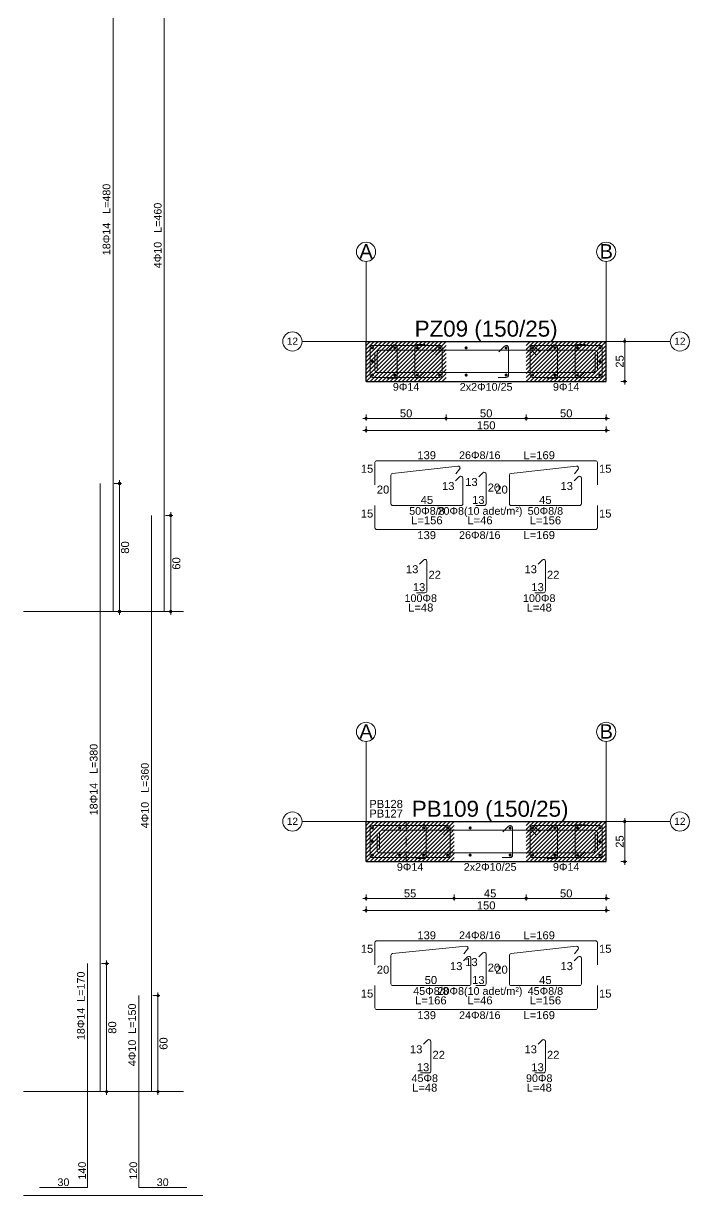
# Model space of a CAD drawing. Header units: millimetres. Extents: x 2232 to 85269, y -3593 to 5869.
# Drawn here: x 76985 to 77609, y -1389 to -290 of the extents above; entities that cross this region are included whole.
import ezdxf

# ---------------------------------------------------------------- set-up
doc = ezdxf.new("R2010")
doc.units = ezdxf.units.MM
doc.linetypes.add('CENTER2', pattern=[112.5, 75, -12.5, 12.5, -12.5])
doc.linetypes.add('HIDDEN4', pattern=[9.375, 6.25, -3.125])
for name, color, linetype in [('Donatı Topl. Uzun. Yazısı', 7, 'Continuous'), ('Donatı Uz. Yazısı', 7, 'Continuous'), ('Donatı Yazısı', 7, 'Continuous'), ('Donatı Çizgisi', 7, 'Continuous'), ('Panel', 7, 'Continuous'), ('Standart', 7, 'Continuous'), ('Ölçülendirme', 7, 'Continuous')]:
    doc.layers.add(name, color=color, linetype=linetype)
doc.styles.add('arial_1_18', font='arial.ttf', dxfattribs={"height": 0.2})

# ---------------------------------------------------------------- blocks, each defined once
blk = doc.blocks.new('IDE824Entity7257')
at = {"layer": 'Donatı Çizgisi', "linetype": 'Continuous', "lineweight": 5}
h = blk.add_hatch(color=5, dxfattribs=at)
edge = h.paths.add_edge_path(flags=0)
edge.add_arc((8746.13, 724), 1, 0, 360)
h = blk.add_hatch(color=5, dxfattribs=at)
edge = h.paths.add_edge_path(flags=0)
edge.add_arc((8760.13, 724), 1, 0, 360)
h = blk.add_hatch(color=5, dxfattribs=at)
edge = h.paths.add_edge_path(flags=0)
edge.add_arc((8774.13, 724), 1, 0, 360)
h = blk.add_hatch(color=5, dxfattribs=at)
edge = h.paths.add_edge_path(flags=0)
edge.add_arc((8788.13, 724), 1, 0, 360)
h = blk.add_hatch(color=5, dxfattribs=at)
edge = h.paths.add_edge_path(flags=0)
edge.add_arc((8804.63, 724), 1, 0, 360)
h = blk.add_hatch(color=5, dxfattribs=at)
edge = h.paths.add_edge_path(flags=0)
edge.add_arc((8829.63, 724), 1, 0, 360)
h = blk.add_hatch(color=5, dxfattribs=at)
edge = h.paths.add_edge_path(flags=0)
edge.add_arc((8846.13, 724), 1, 0, 360)
h = blk.add_hatch(color=5, dxfattribs=at)
edge = h.paths.add_edge_path(flags=0)
edge.add_arc((8860.13, 724), 1, 0, 360)
h = blk.add_hatch(color=5, dxfattribs=at)
edge = h.paths.add_edge_path(flags=0)
edge.add_arc((8874.13, 724), 1, 0, 360)
h = blk.add_hatch(color=5, dxfattribs=at)
edge = h.paths.add_edge_path(flags=0)
edge.add_arc((8888.13, 724), 1, 0, 360)
h = blk.add_hatch(color=5, dxfattribs=at)
edge = h.paths.add_edge_path(flags=0)
edge.add_arc((8746.13, 715.5), 1, 0, 360)
h = blk.add_hatch(color=5, dxfattribs=at)
edge = h.paths.add_edge_path(flags=0)
edge.add_arc((8888.13, 715.5), 1, 0, 360)
h = blk.add_hatch(color=5, dxfattribs=at)
edge = h.paths.add_edge_path(flags=0)
edge.add_arc((8746.13, 707), 1, 0, 360)
h = blk.add_hatch(color=5, dxfattribs=at)
edge = h.paths.add_edge_path(flags=0)
edge.add_arc((8760.13, 707), 1, 0, 360)
h = blk.add_hatch(color=5, dxfattribs=at)
edge = h.paths.add_edge_path(flags=0)
edge.add_arc((8774.13, 707), 1, 0, 360)
h = blk.add_hatch(color=5, dxfattribs=at)
edge = h.paths.add_edge_path(flags=0)
edge.add_arc((8788.13, 707), 1, 0, 360)
h = blk.add_hatch(color=5, dxfattribs=at)
edge = h.paths.add_edge_path(flags=0)
edge.add_arc((8804.63, 707), 1, 0, 360)
h = blk.add_hatch(color=5, dxfattribs=at)
edge = h.paths.add_edge_path(flags=0)
edge.add_arc((8829.63, 707), 1, 0, 360)
h = blk.add_hatch(color=5, dxfattribs=at)
edge = h.paths.add_edge_path(flags=0)
edge.add_arc((8846.13, 707), 1, 0, 360)
h = blk.add_hatch(color=5, dxfattribs=at)
edge = h.paths.add_edge_path(flags=0)
edge.add_arc((8860.13, 707), 1, 0, 360)
h = blk.add_hatch(color=5, dxfattribs=at)
edge = h.paths.add_edge_path(flags=0)
edge.add_arc((8874.13, 707), 1, 0, 360)
h = blk.add_hatch(color=5, dxfattribs=at)
edge = h.paths.add_edge_path(flags=0)
edge.add_arc((8888.13, 707), 1, 0, 360)
h = blk.add_hatch(color=5, dxfattribs=at)
edge = h.paths.add_edge_path(flags=0)
edge.add_arc((8746.13, 424), 1, 0, 360)
h = blk.add_hatch(color=5, dxfattribs=at)
edge = h.paths.add_edge_path(flags=0)
edge.add_arc((8763.13, 424), 1, 0, 360)
h = blk.add_hatch(color=5, dxfattribs=at)
edge = h.paths.add_edge_path(flags=0)
edge.add_arc((8778.13, 424), 1, 0, 360)
h = blk.add_hatch(color=5, dxfattribs=at)
edge = h.paths.add_edge_path(flags=0)
edge.add_arc((8793.13, 424), 1, 0, 360)
h = blk.add_hatch(color=5, dxfattribs=at)
edge = h.paths.add_edge_path(flags=0)
edge.add_arc((8807.13, 424), 1, 0, 360)
h = blk.add_hatch(color=5, dxfattribs=at)
edge = h.paths.add_edge_path(flags=0)
edge.add_arc((8832.13, 424), 1, 0, 360)
h = blk.add_hatch(color=5, dxfattribs=at)
edge = h.paths.add_edge_path(flags=0)
edge.add_arc((8846.13, 424), 1, 0, 360)
h = blk.add_hatch(color=5, dxfattribs=at)
edge = h.paths.add_edge_path(flags=0)
edge.add_arc((8860.13, 424), 1, 0, 360)
h = blk.add_hatch(color=5, dxfattribs=at)
edge = h.paths.add_edge_path(flags=0)
edge.add_arc((8874.13, 424), 1, 0, 360)
h = blk.add_hatch(color=5, dxfattribs=at)
edge = h.paths.add_edge_path(flags=0)
edge.add_arc((8888.13, 424), 1, 0, 360)
h = blk.add_hatch(color=5, dxfattribs=at)
edge = h.paths.add_edge_path(flags=0)
edge.add_arc((8746.13, 415.5), 1, 0, 360)
h = blk.add_hatch(color=5, dxfattribs=at)
edge = h.paths.add_edge_path(flags=0)
edge.add_arc((8888.13, 415.5), 1, 0, 360)
h = blk.add_hatch(color=5, dxfattribs=at)
edge = h.paths.add_edge_path(flags=0)
edge.add_arc((8746.13, 407), 1, 0, 360)
h = blk.add_hatch(color=5, dxfattribs=at)
edge = h.paths.add_edge_path(flags=0)
edge.add_arc((8763.13, 407), 1, 0, 360)
h = blk.add_hatch(color=5, dxfattribs=at)
edge = h.paths.add_edge_path(flags=0)
edge.add_arc((8778.13, 407), 1, 0, 360)
h = blk.add_hatch(color=5, dxfattribs=at)
edge = h.paths.add_edge_path(flags=0)
edge.add_arc((8793.13, 407), 1, 0, 360)
h = blk.add_hatch(color=5, dxfattribs=at)
edge = h.paths.add_edge_path(flags=0)
edge.add_arc((8807.13, 407), 1, 0, 360)
h = blk.add_hatch(color=5, dxfattribs=at)
edge = h.paths.add_edge_path(flags=0)
edge.add_arc((8832.13, 407), 1, 0, 360)
h = blk.add_hatch(color=5, dxfattribs=at)
edge = h.paths.add_edge_path(flags=0)
edge.add_arc((8846.13, 407), 1, 0, 360)
h = blk.add_hatch(color=5, dxfattribs=at)
edge = h.paths.add_edge_path(flags=0)
edge.add_arc((8860.13, 407), 1, 0, 360)
h = blk.add_hatch(color=5, dxfattribs=at)
edge = h.paths.add_edge_path(flags=0)
edge.add_arc((8874.13, 407), 1, 0, 360)
h = blk.add_hatch(color=5, dxfattribs=at)
edge = h.paths.add_edge_path(flags=0)
edge.add_arc((8888.13, 407), 1, 0, 360)
at = {"layer": 'Donatı Çizgisi', "color": 5, "linetype": 'Continuous', "lineweight": 5}
for points in [[(8584.13, 559.24), (8584.13, 1039.24)], [(8616.13, 559.24), (8616.13, 1019.24)], [(8576.13, 259.24), (8576.13, 639.24)], [(8608.13, 259.24), (8608.13, 619.24)], [(8568.13, 199.24), (8568.13, 339.24)], [(8600.13, 199.24), (8600.13, 319.24)], [(8538.13, 199.24), (8568.13, 199.24)], [(8600.13, 199.24), (8630.13, 199.24)]]:
    blk.add_lwpolyline(points, dxfattribs=at)
at = {"layer": 'Donatı Çizgisi', "color": 1, "linetype": 'Continuous', "lineweight": 5}
for points in [[(8746.13, 725.5), (8788.13, 725.5)], [(8755.54, 722.03), (8759.07, 725.56)], [(8774.13, 726), (8779.13, 726)], [(8846.13, 725.5), (8888.13, 725.5)], [(8855.54, 722.03), (8859.07, 725.56)], [(8874.13, 726), (8879.13, 726)], [(8744.63, 707), (8744.63, 724)], [(8747.63, 710), (8747.63, 720.4)], [(8749.13, 710.6), (8749.13, 721)], [(8750.63, 722.5), (8885.13, 722.5)], [(8761.63, 706.5), (8761.63, 724.5)], [(8772.63, 706.5), (8772.63, 724.5)], [(8783.54, 721.53), (8787.07, 725.06)], [(8785.66, 719.4), (8789.19, 722.94)], [(8789.63, 707), (8789.63, 724)], [(8825.04, 721.53), (8828.57, 725.06)], [(8831.13, 707), (8831.13, 724)], [(8844.63, 707), (8844.63, 724)], [(8845.07, 722.94), (8848.61, 719.4)], [(8850.73, 721.53), (8847.19, 725.06)], [(8861.63, 706.5), (8861.63, 724.5)], [(8872.63, 706.5), (8872.63, 724.5)], [(8885.13, 710), (8885.13, 720.4)], [(8886.63, 710.6), (8886.63, 721)], [(8889.63, 707), (8889.63, 724)], [(8746.13, 705.5), (8788.13, 705.5)], [(8749.13, 708.5), (8883.63, 708.5)], [(8755.13, 705), (8760.13, 705)], [(8775.19, 705.44), (8778.73, 708.97)], [(8824.63, 705.5), (8829.63, 705.5)], [(8846.13, 705.5), (8888.13, 705.5)], [(8855.13, 705), (8860.13, 705)], [(8875.19, 705.44), (8878.73, 708.97)], [(8747.63, 638.46), (8747.63, 652.26)], [(8748.83, 653.46), (8885.43, 653.46)], [(8886.63, 638.46), (8886.63, 652.26)], [(8758.7, 645.58), (8799.48, 650.11)], [(8798.3, 645.35), (8800.55, 648.17)], [(8812.54, 643.36), (8815.08, 645.91)], [(8817.13, 626.66), (8817.13, 645.06)], [(8832.7, 645.58), (8873.48, 650.11)], [(8872.3, 645.35), (8874.55, 648.17)], [(8757.63, 626.66), (8757.63, 644.39)], [(8798.04, 640.86), (8800.58, 643.41)], [(8802.63, 626.66), (8802.63, 642.56)], [(8831.63, 626.66), (8831.63, 644.39)], [(8872.04, 640.86), (8874.58, 643.41)], [(8876.63, 626.66), (8876.63, 642.56)], [(8747.63, 611.66), (8747.63, 625.46)], [(8758.83, 625.46), (8801.43, 625.46)], [(8810.63, 625.46), (8815.93, 625.46)], [(8832.83, 625.46), (8875.43, 625.46)], [(8886.63, 611.66), (8886.63, 625.46)], [(8748.83, 610.46), (8885.43, 610.46)], [(8775.54, 588.86), (8778.08, 591.41)], [(8780.13, 572.16), (8780.13, 590.56)], [(8849.54, 588.86), (8852.08, 591.41)], [(8854.13, 572.16), (8854.13, 590.56)], [(8773.63, 570.96), (8778.93, 570.96)], [(8847.63, 570.96), (8852.93, 570.96)], [(8746.13, 425.5), (8793.13, 425.5)], [(8773.54, 422.03), (8777.07, 425.56)], [(8788.54, 421.53), (8792.07, 425.06)], [(8827.54, 421.53), (8831.07, 425.06)], [(8846.13, 425.5), (8888.13, 425.5)], [(8850.73, 421.53), (8847.19, 425.06)], [(8855.54, 422.03), (8859.07, 425.56)], [(8874.13, 426), (8879.13, 426)], [(8744.63, 407), (8744.63, 424)], [(8749.13, 410), (8749.13, 420.4)], [(8750.63, 410.6), (8750.63, 421)], [(8752.13, 422.5), (8885.13, 422.5)], [(8779.63, 406.5), (8779.63, 424.5)], [(8790.66, 419.4), (8794.19, 422.94)], [(8794.63, 407), (8794.63, 424)], [(8833.63, 407), (8833.63, 424)], [(8844.63, 407), (8844.63, 424)], [(8845.07, 422.94), (8848.61, 419.4)], [(8861.63, 406.5), (8861.63, 424.5)], [(8872.63, 406.5), (8872.63, 424.5)], [(8885.13, 410), (8885.13, 420.4)], [(8886.63, 410.6), (8886.63, 421)], [(8889.63, 407), (8889.63, 424)], [(8746.13, 405.5), (8793.13, 405.5)], [(8750.63, 408.5), (8883.63, 408.5)], [(8773.13, 405), (8778.13, 405)], [(8827.13, 405.5), (8832.13, 405.5)], [(8846.13, 405.5), (8888.13, 405.5)], [(8855.13, 405), (8860.13, 405)], [(8875.19, 405.44), (8878.73, 408.97)], [(8747.63, 338.46), (8747.63, 352.26)], [(8748.83, 353.46), (8885.43, 353.46)], [(8886.63, 338.46), (8886.63, 352.26)], [(8757.63, 326.66), (8757.63, 344.37)], [(8758.71, 345.57), (8804.5, 350.15)], [(8803.27, 345.4), (8805.55, 348.19)], [(8812.54, 343.36), (8815.08, 345.91)], [(8817.13, 326.66), (8817.13, 345.06)], [(8831.63, 326.66), (8831.63, 344.39)], [(8832.7, 345.58), (8873.48, 350.11)], [(8872.3, 345.35), (8874.55, 348.17)], [(8803.04, 340.86), (8805.58, 343.41)], [(8807.63, 326.66), (8807.63, 342.56)], [(8872.04, 340.86), (8874.58, 343.41)], [(8876.63, 326.66), (8876.63, 342.56)], [(8747.63, 311.66), (8747.63, 325.46)], [(8758.83, 325.46), (8806.43, 325.46)], [(8810.63, 325.46), (8815.93, 325.46)], [(8832.83, 325.46), (8875.43, 325.46)], [(8886.63, 311.66), (8886.63, 325.46)], [(8748.83, 310.46), (8885.43, 310.46)], [(8778.04, 288.86), (8780.58, 291.41)], [(8782.63, 272.16), (8782.63, 290.56)], [(8849.54, 288.86), (8852.08, 291.41)], [(8854.13, 272.16), (8854.13, 290.56)], [(8776.13, 270.96), (8781.43, 270.96)], [(8847.63, 270.96), (8852.93, 270.96)]]:
    blk.add_lwpolyline(points, dxfattribs=at)
for centre, radius, start, end in [((8746.13, 724), 1.5, 90, 180), ((8760.13, 724.5), 1.5, 0, 135), ((8774.13, 724.5), 1.5, 90, 180), ((8788.13, 724), 1.5, 0, 135), ((8788.13, 724), 1.5, 315, 90), ((8829.63, 724), 1.5, 0, 135), ((8846.13, 724), 1.5, 90, 225), ((8846.13, 724), 1.5, 45, 180), ((8860.13, 724.5), 1.5, 0, 135), ((8874.13, 724.5), 1.5, 90, 180), ((8888.13, 724), 1.5, 0, 90), ((8750.63, 721), 1.5, 90, 180), ((8885.13, 721), 1.5, 0, 90), ((8746.13, 707), 1.5, 180, 270), ((8749.13, 710), 1.5, 180, 270), ((8760.13, 706.5), 1.5, 270, 0), ((8774.13, 706.5), 1.5, 180, 315), ((8788.13, 707), 1.5, 270, 0), ((8829.63, 707), 1.5, 270, 0), ((8846.13, 707), 1.5, 180, 270), ((8860.13, 706.5), 1.5, 270, 0), ((8874.13, 706.5), 1.5, 180, 315), ((8883.63, 710), 1.5, 270, 0), ((8888.13, 707), 1.5, 270, 0), ((8748.83, 652.26), 1.2, 90, 180), ((8885.43, 652.26), 1.2, 0, 90), ((8758.83, 644.39), 1.2, 96.34019, 180), ((8799.61, 648.92), 1.2, 321.34019, 96.34019), ((8815.93, 645.06), 1.2, 0, 135), ((8832.83, 644.39), 1.2, 96.34019, 180), ((8873.61, 648.92), 1.2, 321.34019, 96.34019), ((8801.43, 642.56), 1.2, 0, 135), ((8875.43, 642.56), 1.2, 0, 135), ((8758.83, 626.66), 1.2, 180, 270), ((8801.43, 626.66), 1.2, 270, 0), ((8815.93, 626.66), 1.2, 270, 0), ((8832.83, 626.66), 1.2, 180, 270), ((8875.43, 626.66), 1.2, 270, 0), ((8748.83, 611.66), 1.2, 180, 270), ((8885.43, 611.66), 1.2, 270, 0), ((8778.93, 590.56), 1.2, 0, 135), ((8852.93, 590.56), 1.2, 0, 135), ((8778.93, 572.16), 1.2, 270, 0), ((8852.93, 572.16), 1.2, 270, 0), ((8746.13, 424), 1.5, 90, 180), ((8778.13, 424.5), 1.5, 0, 135), ((8793.13, 424), 1.5, 0, 135), ((8793.13, 424), 1.5, 315, 90), ((8832.13, 424), 1.5, 0, 135), ((8846.13, 424), 1.5, 90, 225), ((8846.13, 424), 1.5, 45, 180), ((8860.13, 424.5), 1.5, 0, 135), ((8874.13, 424.5), 1.5, 90, 180), ((8888.13, 424), 1.5, 0, 90), ((8752.13, 421), 1.5, 90, 180), ((8885.13, 421), 1.5, 0, 90), ((8746.13, 407), 1.5, 180, 270), ((8750.63, 410), 1.5, 180, 270), ((8778.13, 406.5), 1.5, 270, 0), ((8793.13, 407), 1.5, 270, 0), ((8832.13, 407), 1.5, 270, 0), ((8846.13, 407), 1.5, 180, 270), ((8860.13, 406.5), 1.5, 270, 0), ((8874.13, 406.5), 1.5, 180, 315), ((8883.63, 410), 1.5, 270, 0), ((8888.13, 407), 1.5, 270, 0), ((8748.83, 352.26), 1.2, 90, 180), ((8885.43, 352.26), 1.2, 0, 90), ((8758.83, 344.37), 1.2, 95.71059, 180), ((8804.62, 348.95), 1.2, 320.71059, 95.71059), ((8815.93, 345.06), 1.2, 0, 135), ((8832.83, 344.39), 1.2, 96.34019, 180), ((8873.61, 348.92), 1.2, 321.34019, 96.34019), ((8806.43, 342.56), 1.2, 0, 135), ((8875.43, 342.56), 1.2, 0, 135), ((8758.83, 326.66), 1.2, 180, 270), ((8806.43, 326.66), 1.2, 270, 0), ((8815.93, 326.66), 1.2, 270, 0), ((8832.83, 326.66), 1.2, 180, 270), ((8875.43, 326.66), 1.2, 270, 0), ((8748.83, 311.66), 1.2, 180, 270), ((8885.43, 311.66), 1.2, 270, 0), ((8781.43, 290.56), 1.2, 0, 135), ((8852.93, 290.56), 1.2, 0, 135), ((8781.43, 272.16), 1.2, 270, 0), ((8852.93, 272.16), 1.2, 270, 0)]:
    blk.add_arc(centre, radius, start, end, dxfattribs=at)
at = {"layer": 'Panel', "color": 250, "linetype": 'CENTER2', "lineweight": 5}
for points in [[(8742.13, 728), (8742.13, 778)], [(8892.13, 728), (8892.13, 778)], [(8702.13, 728), (8742.13, 728)], [(8892.13, 728), (8932.13, 728)], [(8742.13, 428), (8742.13, 478)], [(8892.13, 428), (8892.13, 478)], [(8702.13, 428), (8742.13, 428)], [(8892.13, 428), (8932.13, 428)]]:
    blk.add_lwpolyline(points, dxfattribs=at)
at = {"layer": 'Panel', "color": 251, "linetype": 'Continuous', "lineweight": -3}
for points in [[(8742.13, 723), (8747.13, 728)], [(8742.13, 725.5), (8744.63, 728)], [(8744.63, 723), (8747.13, 725.5)], [(8747.13, 723), (8752.13, 728)], [(8747.13, 725.5), (8749.63, 728)], [(8749.63, 723), (8752.13, 725.5)], [(8752.13, 723), (8757.13, 728)], [(8752.13, 725.5), (8754.63, 728)], [(8754.63, 723), (8757.13, 725.5)], [(8757.13, 723), (8762.13, 728)], [(8757.13, 725.5), (8759.63, 728)], [(8759.63, 723), (8762.13, 725.5)], [(8762.13, 723), (8767.13, 728)], [(8762.13, 725.5), (8764.63, 728)], [(8764.63, 723), (8767.13, 725.5)], [(8767.13, 723), (8772.13, 728)], [(8767.13, 725.5), (8769.63, 728)], [(8769.63, 723), (8772.13, 725.5)], [(8772.13, 723), (8777.13, 728)], [(8772.13, 725.5), (8774.63, 728)], [(8774.63, 723), (8777.13, 725.5)], [(8777.13, 723), (8782.13, 728)], [(8777.13, 725.5), (8779.63, 728)], [(8779.63, 723), (8782.13, 725.5)], [(8782.13, 723), (8787.13, 728)], [(8782.13, 725.5), (8784.63, 728)], [(8784.63, 723), (8787.13, 725.5)], [(8787.13, 723), (8792.13, 728)], [(8787.13, 725.5), (8789.63, 728)], [(8789.63, 723), (8792.13, 725.5)], [(8842.13, 723), (8847.13, 728)], [(8842.13, 725.5), (8844.63, 728)], [(8844.63, 723), (8847.13, 725.5)], [(8847.13, 723), (8852.13, 728)], [(8847.13, 725.5), (8849.63, 728)], [(8849.63, 723), (8852.13, 725.5)], [(8852.13, 723), (8857.13, 728)], [(8852.13, 725.5), (8854.63, 728)], [(8854.63, 723), (8857.13, 725.5)], [(8857.13, 723), (8862.13, 728)], [(8857.13, 725.5), (8859.63, 728)], [(8859.63, 723), (8862.13, 725.5)], [(8862.13, 723), (8867.13, 728)], [(8862.13, 725.5), (8864.63, 728)], [(8864.63, 723), (8867.13, 725.5)], [(8867.13, 723), (8872.13, 728)], [(8867.13, 725.5), (8869.63, 728)], [(8869.63, 723), (8872.13, 725.5)], [(8872.13, 723), (8877.13, 728)], [(8872.13, 725.5), (8874.63, 728)], [(8874.63, 723), (8877.13, 725.5)], [(8877.13, 723), (8882.13, 728)], [(8877.13, 725.5), (8879.63, 728)], [(8879.63, 723), (8882.13, 725.5)], [(8882.13, 723), (8887.13, 728)], [(8882.13, 725.5), (8884.63, 728)], [(8884.63, 723), (8887.13, 725.5)], [(8887.13, 723), (8892.13, 728)], [(8887.13, 725.5), (8889.63, 728)], [(8889.63, 723), (8892.13, 725.5)], [(8742.13, 718), (8747.13, 723)], [(8742.13, 720.5), (8744.63, 723)], [(8742.13, 713), (8747.13, 718)], [(8742.13, 715.5), (8744.63, 718)], [(8744.63, 718), (8747.13, 720.5)], [(8747.13, 718), (8752.13, 723)], [(8747.13, 720.5), (8749.63, 723)], [(8747.13, 713), (8752.13, 718)], [(8747.13, 715.5), (8749.63, 718)], [(8749.63, 718), (8752.13, 720.5)], [(8752.13, 718), (8757.13, 723)], [(8752.13, 720.5), (8754.63, 723)], [(8752.13, 713), (8757.13, 718)], [(8752.13, 715.5), (8754.63, 718)], [(8754.63, 718), (8757.13, 720.5)], [(8757.13, 718), (8762.13, 723)], [(8757.13, 720.5), (8759.63, 723)], [(8757.13, 713), (8762.13, 718)], [(8757.13, 715.5), (8759.63, 718)], [(8759.63, 718), (8762.13, 720.5)], [(8762.13, 718), (8767.13, 723)], [(8762.13, 720.5), (8764.63, 723)], [(8762.13, 713), (8767.13, 718)], [(8762.13, 715.5), (8764.63, 718)], [(8764.63, 718), (8767.13, 720.5)], [(8767.13, 718), (8772.13, 723)], [(8767.13, 720.5), (8769.63, 723)], [(8767.13, 713), (8772.13, 718)], [(8767.13, 715.5), (8769.63, 718)], [(8769.63, 718), (8772.13, 720.5)], [(8772.13, 718), (8777.13, 723)], [(8772.13, 720.5), (8774.63, 723)], [(8772.13, 713), (8777.13, 718)], [(8772.13, 715.5), (8774.63, 718)], [(8774.63, 718), (8777.13, 720.5)], [(8777.13, 718), (8782.13, 723)], [(8777.13, 720.5), (8779.63, 723)], [(8777.13, 713), (8782.13, 718)], [(8777.13, 715.5), (8779.63, 718)], [(8779.63, 718), (8782.13, 720.5)], [(8782.13, 718), (8787.13, 723)], [(8782.13, 720.5), (8784.63, 723)], [(8782.13, 713), (8787.13, 718)], [(8782.13, 715.5), (8784.63, 718)], [(8784.63, 718), (8787.13, 720.5)], [(8787.13, 718), (8792.13, 723)], [(8787.13, 720.5), (8789.63, 723)], [(8787.13, 713), (8792.13, 718)], [(8787.13, 715.5), (8789.63, 718)], [(8789.63, 718), (8792.13, 720.5)], [(8842.13, 718), (8847.13, 723)], [(8842.13, 720.5), (8844.63, 723)], [(8842.13, 713), (8847.13, 718)], [(8842.13, 715.5), (8844.63, 718)], [(8844.63, 718), (8847.13, 720.5)], [(8847.13, 718), (8852.13, 723)], [(8847.13, 720.5), (8849.63, 723)], [(8847.13, 713), (8852.13, 718)], [(8847.13, 715.5), (8849.63, 718)], [(8849.63, 718), (8852.13, 720.5)], [(8852.13, 718), (8857.13, 723)], [(8852.13, 720.5), (8854.63, 723)], [(8852.13, 713), (8857.13, 718)], [(8852.13, 715.5), (8854.63, 718)], [(8854.63, 718), (8857.13, 720.5)], [(8857.13, 718), (8862.13, 723)], [(8857.13, 720.5), (8859.63, 723)], [(8857.13, 713), (8862.13, 718)], [(8857.13, 715.5), (8859.63, 718)], [(8859.63, 718), (8862.13, 720.5)], [(8862.13, 718), (8867.13, 723)], [(8862.13, 720.5), (8864.63, 723)], [(8862.13, 713), (8867.13, 718)], [(8862.13, 715.5), (8864.63, 718)], [(8864.63, 718), (8867.13, 720.5)], [(8867.13, 718), (8872.13, 723)], [(8867.13, 720.5), (8869.63, 723)], [(8867.13, 713), (8872.13, 718)], [(8867.13, 715.5), (8869.63, 718)], [(8869.63, 718), (8872.13, 720.5)], [(8872.13, 718), (8877.13, 723)], [(8872.13, 720.5), (8874.63, 723)], [(8872.13, 713), (8877.13, 718)], [(8872.13, 715.5), (8874.63, 718)], [(8874.63, 718), (8877.13, 720.5)], [(8877.13, 718), (8882.13, 723)], [(8877.13, 720.5), (8879.63, 723)], [(8877.13, 713), (8882.13, 718)], [(8877.13, 715.5), (8879.63, 718)], [(8879.63, 718), (8882.13, 720.5)], [(8882.13, 718), (8887.13, 723)], [(8882.13, 720.5), (8884.63, 723)], [(8882.13, 713), (8887.13, 718)], [(8882.13, 715.5), (8884.63, 718)], [(8884.63, 718), (8887.13, 720.5)], [(8887.13, 718), (8892.13, 723)], [(8887.13, 720.5), (8889.63, 723)], [(8887.13, 713), (8892.13, 718)], [(8887.13, 715.5), (8889.63, 718)], [(8889.63, 718), (8892.13, 720.5)], [(8742.13, 708), (8747.13, 713)], [(8742.13, 710.5), (8744.63, 713)], [(8744.63, 713), (8747.13, 715.5)], [(8744.63, 708), (8747.13, 710.5)], [(8747.13, 708), (8752.13, 713)], [(8747.13, 710.5), (8749.63, 713)], [(8749.63, 713), (8752.13, 715.5)], [(8749.63, 708), (8752.13, 710.5)], [(8752.13, 708), (8757.13, 713)], [(8752.13, 710.5), (8754.63, 713)], [(8754.63, 713), (8757.13, 715.5)], [(8754.63, 708), (8757.13, 710.5)], [(8757.13, 708), (8762.13, 713)], [(8757.13, 710.5), (8759.63, 713)], [(8759.63, 713), (8762.13, 715.5)], [(8759.63, 708), (8762.13, 710.5)], [(8762.13, 708), (8767.13, 713)], [(8762.13, 710.5), (8764.63, 713)], [(8764.63, 713), (8767.13, 715.5)], [(8764.63, 708), (8767.13, 710.5)], [(8767.13, 708), (8772.13, 713)], [(8767.13, 710.5), (8769.63, 713)], [(8769.63, 713), (8772.13, 715.5)], [(8769.63, 708), (8772.13, 710.5)], [(8772.13, 708), (8777.13, 713)], [(8772.13, 710.5), (8774.63, 713)], [(8774.63, 713), (8777.13, 715.5)], [(8774.63, 708), (8777.13, 710.5)], [(8777.13, 708), (8782.13, 713)], [(8777.13, 710.5), (8779.63, 713)], [(8779.63, 713), (8782.13, 715.5)], [(8779.63, 708), (8782.13, 710.5)], [(8782.13, 708), (8787.13, 713)], [(8782.13, 710.5), (8784.63, 713)], [(8784.63, 713), (8787.13, 715.5)], [(8784.63, 708), (8787.13, 710.5)], [(8787.13, 708), (8792.13, 713)], [(8787.13, 710.5), (8789.63, 713)], [(8789.63, 713), (8792.13, 715.5)], [(8789.63, 708), (8792.13, 710.5)], [(8842.13, 708), (8847.13, 713)], [(8842.13, 710.5), (8844.63, 713)], [(8844.63, 713), (8847.13, 715.5)], [(8844.63, 708), (8847.13, 710.5)], [(8847.13, 708), (8852.13, 713)], [(8847.13, 710.5), (8849.63, 713)], [(8849.63, 713), (8852.13, 715.5)], [(8849.63, 708), (8852.13, 710.5)], [(8852.13, 708), (8857.13, 713)], [(8852.13, 710.5), (8854.63, 713)], [(8854.63, 713), (8857.13, 715.5)], [(8854.63, 708), (8857.13, 710.5)], [(8857.13, 708), (8862.13, 713)], [(8857.13, 710.5), (8859.63, 713)], [(8859.63, 713), (8862.13, 715.5)], [(8859.63, 708), (8862.13, 710.5)], [(8862.13, 708), (8867.13, 713)], [(8862.13, 710.5), (8864.63, 713)], [(8864.63, 713), (8867.13, 715.5)], [(8864.63, 708), (8867.13, 710.5)], [(8867.13, 708), (8872.13, 713)], [(8867.13, 710.5), (8869.63, 713)], [(8869.63, 713), (8872.13, 715.5)], [(8869.63, 708), (8872.13, 710.5)], [(8872.13, 708), (8877.13, 713)], [(8872.13, 710.5), (8874.63, 713)], [(8874.63, 713), (8877.13, 715.5)], [(8874.63, 708), (8877.13, 710.5)], [(8877.13, 708), (8882.13, 713)], [(8877.13, 710.5), (8879.63, 713)], [(8879.63, 713), (8882.13, 715.5)], [(8879.63, 708), (8882.13, 710.5)], [(8882.13, 708), (8887.13, 713)], [(8882.13, 710.5), (8884.63, 713)], [(8884.63, 713), (8887.13, 715.5)], [(8884.63, 708), (8887.13, 710.5)], [(8887.13, 708), (8892.13, 713)], [(8887.13, 710.5), (8889.63, 713)], [(8889.63, 713), (8892.13, 715.5)], [(8889.63, 708), (8892.13, 710.5)], [(8742.13, 703), (8747.13, 708)], [(8742.13, 705.5), (8744.63, 708)], [(8744.63, 703), (8747.13, 705.5)], [(8747.13, 703), (8752.13, 708)], [(8747.13, 705.5), (8749.63, 708)], [(8749.63, 703), (8752.13, 705.5)], [(8752.13, 703), (8757.13, 708)], [(8752.13, 705.5), (8754.63, 708)], [(8754.63, 703), (8757.13, 705.5)], [(8757.13, 703), (8762.13, 708)], [(8757.13, 705.5), (8759.63, 708)], [(8759.63, 703), (8762.13, 705.5)], [(8762.13, 703), (8767.13, 708)], [(8762.13, 705.5), (8764.63, 708)], [(8764.63, 703), (8767.13, 705.5)], [(8767.13, 703), (8772.13, 708)], [(8767.13, 705.5), (8769.63, 708)], [(8769.63, 703), (8772.13, 705.5)], [(8772.13, 703), (8777.13, 708)], [(8772.13, 705.5), (8774.63, 708)], [(8774.63, 703), (8777.13, 705.5)], [(8777.13, 703), (8782.13, 708)], [(8777.13, 705.5), (8779.63, 708)], [(8779.63, 703), (8782.13, 705.5)], [(8782.13, 703), (8787.13, 708)], [(8782.13, 705.5), (8784.63, 708)], [(8784.63, 703), (8787.13, 705.5)], [(8787.13, 703), (8792.13, 708)], [(8787.13, 705.5), (8789.63, 708)], [(8789.63, 703), (8792.13, 705.5)], [(8842.13, 703), (8847.13, 708)], [(8842.13, 705.5), (8844.63, 708)], [(8844.63, 703), (8847.13, 705.5)], [(8847.13, 703), (8852.13, 708)], [(8847.13, 705.5), (8849.63, 708)], [(8849.63, 703), (8852.13, 705.5)], [(8852.13, 703), (8857.13, 708)], [(8852.13, 705.5), (8854.63, 708)], [(8854.63, 703), (8857.13, 705.5)], [(8857.13, 703), (8862.13, 708)], [(8857.13, 705.5), (8859.63, 708)], [(8859.63, 703), (8862.13, 705.5)], [(8862.13, 703), (8867.13, 708)], [(8862.13, 705.5), (8864.63, 708)], [(8864.63, 703), (8867.13, 705.5)], [(8867.13, 703), (8872.13, 708)], [(8867.13, 705.5), (8869.63, 708)], [(8869.63, 703), (8872.13, 705.5)], [(8872.13, 703), (8877.13, 708)], [(8872.13, 705.5), (8874.63, 708)], [(8874.63, 703), (8877.13, 705.5)], [(8877.13, 703), (8882.13, 708)], [(8877.13, 705.5), (8879.63, 708)], [(8879.63, 703), (8882.13, 705.5)], [(8882.13, 703), (8887.13, 708)], [(8882.13, 705.5), (8884.63, 708)], [(8884.63, 703), (8887.13, 705.5)], [(8887.13, 703), (8892.13, 708)], [(8887.13, 705.5), (8889.63, 708)], [(8889.63, 703), (8892.13, 705.5)], [(8742.13, 423), (8747.13, 428)], [(8742.13, 425.5), (8744.63, 428)], [(8744.63, 423), (8747.13, 425.5)], [(8747.13, 423), (8752.13, 428)], [(8747.13, 425.5), (8749.63, 428)], [(8749.63, 423), (8752.13, 425.5)], [(8752.13, 423), (8757.13, 428)], [(8752.13, 425.5), (8754.63, 428)], [(8754.63, 423), (8757.13, 425.5)], [(8757.13, 423), (8762.13, 428)], [(8757.13, 425.5), (8759.63, 428)], [(8759.63, 423), (8762.13, 425.5)], [(8762.13, 423), (8767.13, 428)], [(8762.13, 425.5), (8764.63, 428)], [(8764.63, 423), (8767.13, 425.5)], [(8767.13, 423), (8772.13, 428)], [(8767.13, 425.5), (8769.63, 428)], [(8769.63, 423), (8772.13, 425.5)], [(8772.13, 423), (8777.13, 428)], [(8772.13, 425.5), (8774.63, 428)], [(8774.63, 423), (8777.13, 425.5)], [(8777.13, 423), (8782.13, 428)], [(8777.13, 425.5), (8779.63, 428)], [(8779.63, 423), (8782.13, 425.5)], [(8782.13, 423), (8787.13, 428)], [(8782.13, 425.5), (8784.63, 428)], [(8784.63, 423), (8787.13, 425.5)], [(8787.13, 423), (8792.13, 428)], [(8787.13, 425.5), (8789.63, 428)], [(8789.63, 423), (8792.13, 425.5)], [(8792.13, 423), (8797.13, 428)], [(8792.13, 425.5), (8794.63, 428)], [(8794.63, 423), (8797.13, 425.5)], [(8842.13, 423), (8847.13, 428)], [(8842.13, 425.5), (8844.63, 428)], [(8844.63, 423), (8847.13, 425.5)], [(8847.13, 423), (8852.13, 428)], [(8847.13, 425.5), (8849.63, 428)], [(8849.63, 423), (8852.13, 425.5)], [(8852.13, 423), (8857.13, 428)], [(8852.13, 425.5), (8854.63, 428)], [(8854.63, 423), (8857.13, 425.5)], [(8857.13, 423), (8862.13, 428)], [(8857.13, 425.5), (8859.63, 428)], [(8859.63, 423), (8862.13, 425.5)], [(8862.13, 423), (8867.13, 428)], [(8862.13, 425.5), (8864.63, 428)], [(8864.63, 423), (8867.13, 425.5)], [(8867.13, 423), (8872.13, 428)], [(8867.13, 425.5), (8869.63, 428)], [(8869.63, 423), (8872.13, 425.5)], [(8872.13, 423), (8877.13, 428)], [(8872.13, 425.5), (8874.63, 428)], [(8874.63, 423), (8877.13, 425.5)], [(8877.13, 423), (8882.13, 428)], [(8877.13, 425.5), (8879.63, 428)], [(8879.63, 423), (8882.13, 425.5)], [(8882.13, 423), (8887.13, 428)], [(8882.13, 425.5), (8884.63, 428)], [(8884.63, 423), (8887.13, 425.5)], [(8887.13, 423), (8892.13, 428)], [(8887.13, 425.5), (8889.63, 428)], [(8889.63, 423), (8892.13, 425.5)], [(8742.13, 418), (8747.13, 423)], [(8742.13, 420.5), (8744.63, 423)], [(8742.13, 413), (8747.13, 418)], [(8742.13, 415.5), (8744.63, 418)], [(8744.63, 418), (8747.13, 420.5)], [(8747.13, 418), (8752.13, 423)], [(8747.13, 420.5), (8749.63, 423)], [(8747.13, 413), (8752.13, 418)], [(8747.13, 415.5), (8749.63, 418)], [(8749.63, 418), (8752.13, 420.5)], [(8752.13, 418), (8757.13, 423)], [(8752.13, 420.5), (8754.63, 423)], [(8752.13, 413), (8757.13, 418)], [(8752.13, 415.5), (8754.63, 418)], [(8754.63, 418), (8757.13, 420.5)], [(8757.13, 418), (8762.13, 423)], [(8757.13, 420.5), (8759.63, 423)], [(8757.13, 413), (8762.13, 418)], [(8757.13, 415.5), (8759.63, 418)], [(8759.63, 418), (8762.13, 420.5)], [(8762.13, 418), (8767.13, 423)], [(8762.13, 420.5), (8764.63, 423)], [(8762.13, 413), (8767.13, 418)], [(8762.13, 415.5), (8764.63, 418)], [(8764.63, 418), (8767.13, 420.5)], [(8767.13, 418), (8772.13, 423)], [(8767.13, 420.5), (8769.63, 423)], [(8767.13, 413), (8772.13, 418)], [(8767.13, 415.5), (8769.63, 418)], [(8769.63, 418), (8772.13, 420.5)], [(8772.13, 418), (8777.13, 423)], [(8772.13, 420.5), (8774.63, 423)], [(8772.13, 413), (8777.13, 418)], [(8772.13, 415.5), (8774.63, 418)], [(8774.63, 418), (8777.13, 420.5)], [(8777.13, 418), (8782.13, 423)], [(8777.13, 420.5), (8779.63, 423)], [(8777.13, 413), (8782.13, 418)], [(8777.13, 415.5), (8779.63, 418)], [(8779.63, 418), (8782.13, 420.5)], [(8782.13, 418), (8787.13, 423)], [(8782.13, 420.5), (8784.63, 423)], [(8782.13, 413), (8787.13, 418)], [(8782.13, 415.5), (8784.63, 418)], [(8784.63, 418), (8787.13, 420.5)], [(8787.13, 418), (8792.13, 423)], [(8787.13, 420.5), (8789.63, 423)], [(8787.13, 413), (8792.13, 418)], [(8787.13, 415.5), (8789.63, 418)], [(8789.63, 418), (8792.13, 420.5)], [(8792.13, 418), (8797.13, 423)], [(8792.13, 420.5), (8794.63, 423)], [(8792.13, 413), (8797.13, 418)], [(8792.13, 415.5), (8794.63, 418)], [(8794.63, 418), (8797.13, 420.5)], [(8842.13, 418), (8847.13, 423)], [(8842.13, 420.5), (8844.63, 423)], [(8842.13, 413), (8847.13, 418)], [(8842.13, 415.5), (8844.63, 418)], [(8844.63, 418), (8847.13, 420.5)], [(8847.13, 418), (8852.13, 423)], [(8847.13, 420.5), (8849.63, 423)], [(8847.13, 413), (8852.13, 418)], [(8847.13, 415.5), (8849.63, 418)], [(8849.63, 418), (8852.13, 420.5)], [(8852.13, 418), (8857.13, 423)], [(8852.13, 420.5), (8854.63, 423)], [(8852.13, 413), (8857.13, 418)], [(8852.13, 415.5), (8854.63, 418)], [(8854.63, 418), (8857.13, 420.5)], [(8857.13, 418), (8862.13, 423)], [(8857.13, 420.5), (8859.63, 423)], [(8857.13, 413), (8862.13, 418)], [(8857.13, 415.5), (8859.63, 418)], [(8859.63, 418), (8862.13, 420.5)], [(8862.13, 418), (8867.13, 423)], [(8862.13, 420.5), (8864.63, 423)], [(8862.13, 413), (8867.13, 418)], [(8862.13, 415.5), (8864.63, 418)], [(8864.63, 418), (8867.13, 420.5)], [(8867.13, 418), (8872.13, 423)], [(8867.13, 420.5), (8869.63, 423)], [(8867.13, 413), (8872.13, 418)], [(8867.13, 415.5), (8869.63, 418)], [(8869.63, 418), (8872.13, 420.5)], [(8872.13, 418), (8877.13, 423)], [(8872.13, 420.5), (8874.63, 423)], [(8872.13, 413), (8877.13, 418)], [(8872.13, 415.5), (8874.63, 418)], [(8874.63, 418), (8877.13, 420.5)], [(8877.13, 418), (8882.13, 423)], [(8877.13, 420.5), (8879.63, 423)], [(8877.13, 413), (8882.13, 418)], [(8877.13, 415.5), (8879.63, 418)], [(8879.63, 418), (8882.13, 420.5)], [(8882.13, 418), (8887.13, 423)], [(8882.13, 420.5), (8884.63, 423)], [(8882.13, 413), (8887.13, 418)], [(8882.13, 415.5), (8884.63, 418)], [(8884.63, 418), (8887.13, 420.5)], [(8887.13, 418), (8892.13, 423)], [(8887.13, 420.5), (8889.63, 423)], [(8887.13, 413), (8892.13, 418)], [(8887.13, 415.5), (8889.63, 418)], [(8889.63, 418), (8892.13, 420.5)], [(8742.13, 408), (8747.13, 413)], [(8742.13, 410.5), (8744.63, 413)], [(8744.63, 413), (8747.13, 415.5)], [(8744.63, 408), (8747.13, 410.5)], [(8747.13, 408), (8752.13, 413)], [(8747.13, 410.5), (8749.63, 413)], [(8749.63, 413), (8752.13, 415.5)], [(8749.63, 408), (8752.13, 410.5)], [(8752.13, 408), (8757.13, 413)], [(8752.13, 410.5), (8754.63, 413)], [(8754.63, 413), (8757.13, 415.5)], [(8754.63, 408), (8757.13, 410.5)], [(8757.13, 408), (8762.13, 413)], [(8757.13, 410.5), (8759.63, 413)], [(8759.63, 413), (8762.13, 415.5)], [(8759.63, 408), (8762.13, 410.5)], [(8762.13, 408), (8767.13, 413)], [(8762.13, 410.5), (8764.63, 413)], [(8764.63, 413), (8767.13, 415.5)], [(8764.63, 408), (8767.13, 410.5)], [(8767.13, 408), (8772.13, 413)], [(8767.13, 410.5), (8769.63, 413)], [(8769.63, 413), (8772.13, 415.5)], [(8769.63, 408), (8772.13, 410.5)], [(8772.13, 408), (8777.13, 413)], [(8772.13, 410.5), (8774.63, 413)], [(8774.63, 413), (8777.13, 415.5)], [(8774.63, 408), (8777.13, 410.5)], [(8777.13, 408), (8782.13, 413)], [(8777.13, 410.5), (8779.63, 413)], [(8779.63, 413), (8782.13, 415.5)], [(8779.63, 408), (8782.13, 410.5)], [(8782.13, 408), (8787.13, 413)], [(8782.13, 410.5), (8784.63, 413)], [(8784.63, 413), (8787.13, 415.5)], [(8784.63, 408), (8787.13, 410.5)], [(8787.13, 408), (8792.13, 413)], [(8787.13, 410.5), (8789.63, 413)], [(8789.63, 413), (8792.13, 415.5)], [(8789.63, 408), (8792.13, 410.5)], [(8792.13, 408), (8797.13, 413)], [(8792.13, 410.5), (8794.63, 413)], [(8794.63, 413), (8797.13, 415.5)], [(8794.63, 408), (8797.13, 410.5)], [(8842.13, 408), (8847.13, 413)], [(8842.13, 410.5), (8844.63, 413)], [(8844.63, 413), (8847.13, 415.5)], [(8844.63, 408), (8847.13, 410.5)], [(8847.13, 408), (8852.13, 413)], [(8847.13, 410.5), (8849.63, 413)], [(8849.63, 413), (8852.13, 415.5)], [(8849.63, 408), (8852.13, 410.5)], [(8852.13, 408), (8857.13, 413)], [(8852.13, 410.5), (8854.63, 413)], [(8854.63, 413), (8857.13, 415.5)], [(8854.63, 408), (8857.13, 410.5)], [(8857.13, 408), (8862.13, 413)], [(8857.13, 410.5), (8859.63, 413)], [(8859.63, 413), (8862.13, 415.5)], [(8859.63, 408), (8862.13, 410.5)], [(8862.13, 408), (8867.13, 413)], [(8862.13, 410.5), (8864.63, 413)], [(8864.63, 413), (8867.13, 415.5)], [(8864.63, 408), (8867.13, 410.5)], [(8867.13, 408), (8872.13, 413)], [(8867.13, 410.5), (8869.63, 413)], [(8869.63, 413), (8872.13, 415.5)], [(8869.63, 408), (8872.13, 410.5)], [(8872.13, 408), (8877.13, 413)], [(8872.13, 410.5), (8874.63, 413)], [(8874.63, 413), (8877.13, 415.5)], [(8874.63, 408), (8877.13, 410.5)], [(8877.13, 408), (8882.13, 413)], [(8877.13, 410.5), (8879.63, 413)], [(8879.63, 413), (8882.13, 415.5)], [(8879.63, 408), (8882.13, 410.5)], [(8882.13, 408), (8887.13, 413)], [(8882.13, 410.5), (8884.63, 413)], [(8884.63, 413), (8887.13, 415.5)], [(8884.63, 408), (8887.13, 410.5)], [(8887.13, 408), (8892.13, 413)], [(8887.13, 410.5), (8889.63, 413)], [(8889.63, 413), (8892.13, 415.5)], [(8889.63, 408), (8892.13, 410.5)], [(8742.13, 403), (8747.13, 408)], [(8742.13, 405.5), (8744.63, 408)], [(8744.63, 403), (8747.13, 405.5)], [(8747.13, 403), (8752.13, 408)], [(8747.13, 405.5), (8749.63, 408)], [(8749.63, 403), (8752.13, 405.5)], [(8752.13, 403), (8757.13, 408)], [(8752.13, 405.5), (8754.63, 408)], [(8754.63, 403), (8757.13, 405.5)], [(8757.13, 403), (8762.13, 408)], [(8757.13, 405.5), (8759.63, 408)], [(8759.63, 403), (8762.13, 405.5)], [(8762.13, 403), (8767.13, 408)], [(8762.13, 405.5), (8764.63, 408)], [(8764.63, 403), (8767.13, 405.5)], [(8767.13, 403), (8772.13, 408)], [(8767.13, 405.5), (8769.63, 408)], [(8769.63, 403), (8772.13, 405.5)], [(8772.13, 403), (8777.13, 408)], [(8772.13, 405.5), (8774.63, 408)], [(8774.63, 403), (8777.13, 405.5)], [(8777.13, 403), (8782.13, 408)], [(8777.13, 405.5), (8779.63, 408)], [(8779.63, 403), (8782.13, 405.5)], [(8782.13, 403), (8787.13, 408)], [(8782.13, 405.5), (8784.63, 408)], [(8784.63, 403), (8787.13, 405.5)], [(8787.13, 403), (8792.13, 408)], [(8787.13, 405.5), (8789.63, 408)], [(8789.63, 403), (8792.13, 405.5)], [(8792.13, 403), (8797.13, 408)], [(8792.13, 405.5), (8794.63, 408)], [(8794.63, 403), (8797.13, 405.5)], [(8842.13, 403), (8847.13, 408)], [(8842.13, 405.5), (8844.63, 408)], [(8844.63, 403), (8847.13, 405.5)], [(8847.13, 403), (8852.13, 408)], [(8847.13, 405.5), (8849.63, 408)], [(8849.63, 403), (8852.13, 405.5)], [(8852.13, 403), (8857.13, 408)], [(8852.13, 405.5), (8854.63, 408)], [(8854.63, 403), (8857.13, 405.5)], [(8857.13, 403), (8862.13, 408)], [(8857.13, 405.5), (8859.63, 408)], [(8859.63, 403), (8862.13, 405.5)], [(8862.13, 403), (8867.13, 408)], [(8862.13, 405.5), (8864.63, 408)], [(8864.63, 403), (8867.13, 405.5)], [(8867.13, 403), (8872.13, 408)], [(8867.13, 405.5), (8869.63, 408)], [(8869.63, 403), (8872.13, 405.5)], [(8872.13, 403), (8877.13, 408)], [(8872.13, 405.5), (8874.63, 408)], [(8874.63, 403), (8877.13, 405.5)], [(8877.13, 403), (8882.13, 408)], [(8877.13, 405.5), (8879.63, 408)], [(8879.63, 403), (8882.13, 405.5)], [(8882.13, 403), (8887.13, 408)], [(8882.13, 405.5), (8884.63, 408)], [(8884.63, 403), (8887.13, 405.5)], [(8887.13, 403), (8892.13, 408)], [(8887.13, 405.5), (8889.63, 408)], [(8889.63, 403), (8892.13, 405.5)]]:
    blk.add_lwpolyline(points, dxfattribs=at)
at = {"layer": 'Panel', "color": 33, "linetype": 'Continuous', "lineweight": -3}
for points in [[(8742.13, 728), (8892.13, 728)], [(8742.13, 703), (8742.13, 728)], [(8892.13, 703), (8892.13, 728)], [(8742.13, 703), (8892.13, 703)], [(8742.13, 428), (8892.13, 428)], [(8742.13, 403), (8742.13, 428)], [(8892.13, 403), (8892.13, 428)], [(8742.13, 403), (8892.13, 403)]]:
    blk.add_lwpolyline(points, dxfattribs=at)
at = {"layer": 'Panel', "color": 1, "linetype": 'Continuous', "lineweight": 5}
for points in [[(8528.13, 559.24), (8628.13, 559.24)], [(8528.13, 259.24), (8628.13, 259.24)], [(8528.13, 194.24), (8640.13, 194.24)]]:
    blk.add_lwpolyline(points, dxfattribs=at)
at = {"layer": 'Panel', "color": 5, "linetype": 'HIDDEN4', "lineweight": 5}
blk.add_lwpolyline([(8767.13, 403), (8767.13, 428)], dxfattribs=at)
at = {"layer": 'Panel', "color": 30, "linetype": 'Continuous', "lineweight": 5}
for centre in [(8742.13, 784), (8892.13, 784), (8696.13, 728), (8938.13, 728), (8742.13, 484), (8892.13, 484), (8696.13, 428), (8938.13, 428)]:
    blk.add_circle(centre, 6, dxfattribs=at)
at = {"layer": 'Ölçülendirme', "color": 5, "linetype": 'Continuous', "lineweight": 5}
for points in [[(8901.15, 728), (8904.9, 728)], [(8903.65, 701), (8903.65, 730)], [(8901.15, 703), (8904.9, 703)], [(8742.13, 678.71), (8742.13, 682.46)], [(8792.13, 678.71), (8792.13, 682.46)], [(8842.13, 678.71), (8842.13, 682.46)], [(8892.13, 678.71), (8892.13, 682.46)], [(8740.13, 679.96), (8894.13, 679.96)], [(8742.13, 671.21), (8742.13, 674.96)], [(8892.13, 671.21), (8892.13, 674.96)], [(8740.13, 672.46), (8894.13, 672.46)], [(8901.15, 428), (8904.9, 428)], [(8903.65, 401), (8903.65, 430)], [(8901.15, 403), (8904.9, 403)], [(8742.13, 378.71), (8742.13, 382.46)], [(8797.13, 378.71), (8797.13, 382.46)], [(8842.13, 378.71), (8842.13, 382.46)], [(8892.13, 378.71), (8892.13, 382.46)], [(8740.13, 379.96), (8894.13, 379.96)], [(8742.13, 371.21), (8742.13, 374.96)], [(8892.13, 371.21), (8892.13, 374.96)], [(8740.13, 372.46), (8894.13, 372.46)]]:
    blk.add_lwpolyline(points, dxfattribs=at)
at = {"layer": 'Ölçülendirme', "color": 1, "linetype": 'Continuous', "lineweight": 5}
for points in [[(8584.88, 639.24), (8589.38, 639.24)], [(8588.13, 557.24), (8588.13, 641.24)], [(8616.88, 619.24), (8621.38, 619.24)], [(8620.13, 557.24), (8620.13, 621.24)], [(8584.88, 559.24), (8589.38, 559.24)], [(8616.88, 559.24), (8621.38, 559.24)], [(8576.88, 339.24), (8581.38, 339.24)], [(8580.13, 257.24), (8580.13, 341.24)], [(8608.88, 319.24), (8613.38, 319.24)], [(8612.13, 257.24), (8612.13, 321.24)], [(8576.88, 259.24), (8581.38, 259.24)], [(8608.88, 259.24), (8613.38, 259.24)]]:
    blk.add_lwpolyline(points, dxfattribs=at)
at = {"layer": 'Ölçülendirme', "color": 5, "linetype": 'Continuous', "lineweight": 5}
for centre in [(8903.65, 728), (8903.65, 703), (8742.13, 679.96), (8792.13, 679.96), (8842.13, 679.96), (8892.13, 679.96), (8742.13, 672.46), (8892.13, 672.46), (8903.65, 428), (8903.65, 403), (8742.13, 379.96), (8797.13, 379.96), (8842.13, 379.96), (8892.13, 379.96), (8742.13, 372.46), (8892.13, 372.46)]:
    blk.add_circle(centre, 0.75, dxfattribs=at)
at = {"layer": 'Ölçülendirme', "color": 1, "linetype": 'Continuous', "lineweight": 5}
for centre in [(8588.13, 639.24), (8620.13, 619.24), (8588.13, 559.24), (8620.13, 559.24), (8580.13, 339.24), (8612.13, 319.24), (8580.13, 259.24), (8612.13, 259.24)]:
    blk.add_circle(centre, 0.75, dxfattribs=at)
at = {"layer": 'Donatı Topl. Uzun. Yazısı', "color": 5, "linetype": 'Continuous', "lineweight": 5, "style": 'arial_1_18'}
for s, p in [('L=169', (8840.48, 654.42)), ('L=156', (8770.32, 613.74)), ('L=46', (8805.42, 613.74)), ('L=156', (8844.32, 613.74)), ('L=169', (8840.48, 604.5)), ('L=48', (8768.42, 559.24)), ('L=48', (8842.42, 559.24)), ('L=169', (8840.48, 354.42)), ('L=166', (8772.82, 313.74)), ('L=46', (8805.42, 313.74)), ('L=156', (8844.32, 313.74)), ('L=169', (8840.48, 304.5)), ('L=48', (8770.92, 259.24)), ('L=48', (8842.42, 259.24))]:
    blk.add_text(s, height=5, dxfattribs=at).set_placement(p)
at = {"layer": 'Donatı Uz. Yazısı', "color": 5, "linetype": 'Continuous', "lineweight": 5, "style": 'arial_1_18'}
for s, p in [('139', (8774.17, 654.42)), ('15', (8738.86, 645.96)), ('20', (8748.86, 632.96)), ('13', (8789.56, 635.16)), ('13', (8804.06, 637.66)), ('20', (8818.13, 634.21)), ('20', (8822.86, 632.96)), ('13', (8863.56, 635.16)), ('45', (8776.25, 626.46)), ('13', (8808.36, 626.46)), ('45', (8850.25, 626.46)), ('15', (8887.63, 617.96)), ('139', (8774.17, 604.5)), ('13', (8767.06, 583.16)), ('13', (8841.06, 583.16)), ('22', (8781.13, 579.71)), ('22', (8855.13, 579.71)), ('13', (8771.36, 571.96)), ('13', (8845.36, 571.96)), ('139', (8774.17, 354.42)), ('15', (8738.86, 345.96)), ('20', (8748.86, 332.96)), ('13', (8794.56, 335.16)), ('13', (8804.06, 337.66)), ('20', (8818.13, 334.21)), ('20', (8822.86, 332.96)), ('13', (8863.56, 335.16)), ('50', (8778.75, 326.46)), ('13', (8808.36, 326.46)), ('45', (8850.25, 326.46)), ('15', (8887.63, 317.96)), ('139', (8774.17, 304.5)), ('13', (8769.56, 283.16)), ('13', (8841.06, 283.16)), ('22', (8783.63, 279.71)), ('22', (8855.13, 279.71)), ('13', (8773.86, 271.96)), ('13', (8845.36, 271.96))]:
    blk.add_text(s, height=5, dxfattribs=at).set_placement(p)
for p in [(8887.63, 645.96), (8738.86, 617.96), (8887.63, 345.96), (8738.86, 317.96)]:
    blk.add_text('15', height=5, rotation=360, dxfattribs=at).set_placement(p)
at = {"layer": 'Donatı Yazısı', "color": 5, "linetype": 'Continuous', "lineweight": 5, "style": 'arial_1_18'}
for s, p in [('18Φ14   L=480', (8582.41, 781.89)), ('4Φ10   L=460', (8614.41, 773.76)), ('18Φ14   L=380', (8574.41, 431.89)), ('4Φ10   L=360', (8606.41, 423.76)), ('18Φ14  L=170', (8566.41, 291.41)), ('4Φ10  L=150', (8598.41, 275.14)), ('140', (8567.17, 204.24)), ('120', (8599.17, 204.24))]:
    blk.add_text(s, height=4.8, rotation=90, dxfattribs=at).set_placement(p)
for s, p in [('9Φ14', (8758.87, 697.24)), ('2x2Φ10/25', (8800.66, 697.24)), ('9Φ14', (8858.87, 697.24)), ('26Φ8/16', (8800.22, 654.52)), ('50Φ8/8', (8769.07, 619.7)), ('20Φ8(10 adet/m²)', (8786.76, 619.7)), ('50Φ8/8', (8843.07, 619.7)), ('26Φ8/16', (8800.22, 604.6)), ('100Φ8', (8766.15, 565.2)), ('100Φ8', (8840.15, 565.2)), ('9Φ14', (8761.37, 397.24)), ('2x2Φ10/25', (8803.16, 397.24)), ('9Φ14', (8858.87, 397.24)), ('24Φ8/16', (8800.22, 354.52)), ('45Φ8/8', (8771.57, 319.7)), ('20Φ8(10 adet/m²)', (8786.76, 319.7)), ('45Φ8/8', (8843.07, 319.7)), ('24Φ8/16', (8800.22, 304.6)), ('45Φ8', (8770.52, 265.2)), ('90Φ8', (8842.02, 265.2)), ('30', (8549.4, 200.2)), ('30', (8611.4, 200.2))]:
    blk.add_text(s, height=4.8, dxfattribs=at).set_placement(p)
at = {"layer": 'Panel', "color": 1, "linetype": 'Continuous', "lineweight": 5, "style": 'arial_1_18'}
for s, height, p in [('A', 9, (8737.94, 779.81)), ('B', 9, (8887.94, 779.81)), ('PZ09 (150/25)', 10, (8772.48, 731)), ('12', 4.5, (8692.64, 725.91)), ('12', 4.5, (8934.64, 725.91)), ('A', 9, (8737.94, 479.81)), ('B', 9, (8887.94, 479.81)), ('PB109 (150/25)', 10, (8770.71, 431)), ('12', 4.5, (8692.64, 425.91)), ('12', 4.5, (8934.64, 425.91))]:
    blk.add_text(s, height=height, dxfattribs=at).set_placement(p)
at = {"layer": 'Panel', "color": 5, "linetype": 'Continuous', "lineweight": 5, "style": 'arial_1_18'}
for s, p in [('PB128', (8744.15, 436.5)), ('PB127', (8744.15, 430.5))]:
    blk.add_text(s, height=5, dxfattribs=at).set_placement(p)
at = {"layer": 'Ölçülendirme', "color": 5, "linetype": 'Continuous', "lineweight": 5, "style": 'arial_1_18'}
for p in [(8903.03, 711.62), (8903.03, 411.62)]:
    blk.add_text('25', height=5, rotation=90, dxfattribs=at).set_placement(p)
for s, p in [('50', (8763.25, 680.58)), ('50', (8813.25, 680.58)), ('50', (8863.25, 680.58)), ('150', (8811.31, 673.08)), ('55', (8765.75, 380.58)), ('45', (8815.75, 380.58)), ('50', (8863.25, 380.58)), ('150', (8811.31, 373.08))]:
    blk.add_text(s, height=5, dxfattribs=at).set_placement(p)
at = {"layer": 'Ölçülendirme', "color": 1, "linetype": 'Continuous', "lineweight": 5, "style": 'arial_1_18'}
for s, p in [('80', (8594.13, 595.36)), ('60', (8626.13, 585.36)), ('80', (8586.13, 295.36)), ('60', (8618.13, 285.36))]:
    blk.add_text(s, height=5, rotation=90, dxfattribs=at).set_placement(p)

msp = doc.modelspace()

# ---------------------------------------------------------------- block references
at = {"layer": 'Standart', "xscale": 1.5, "yscale": 1.5, "zscale": 1.5}
msp.add_blockref('IDE824Entity7257', (64192.3, -1680.3), dxfattribs=at)

doc.saveas('drawing.dxf')
